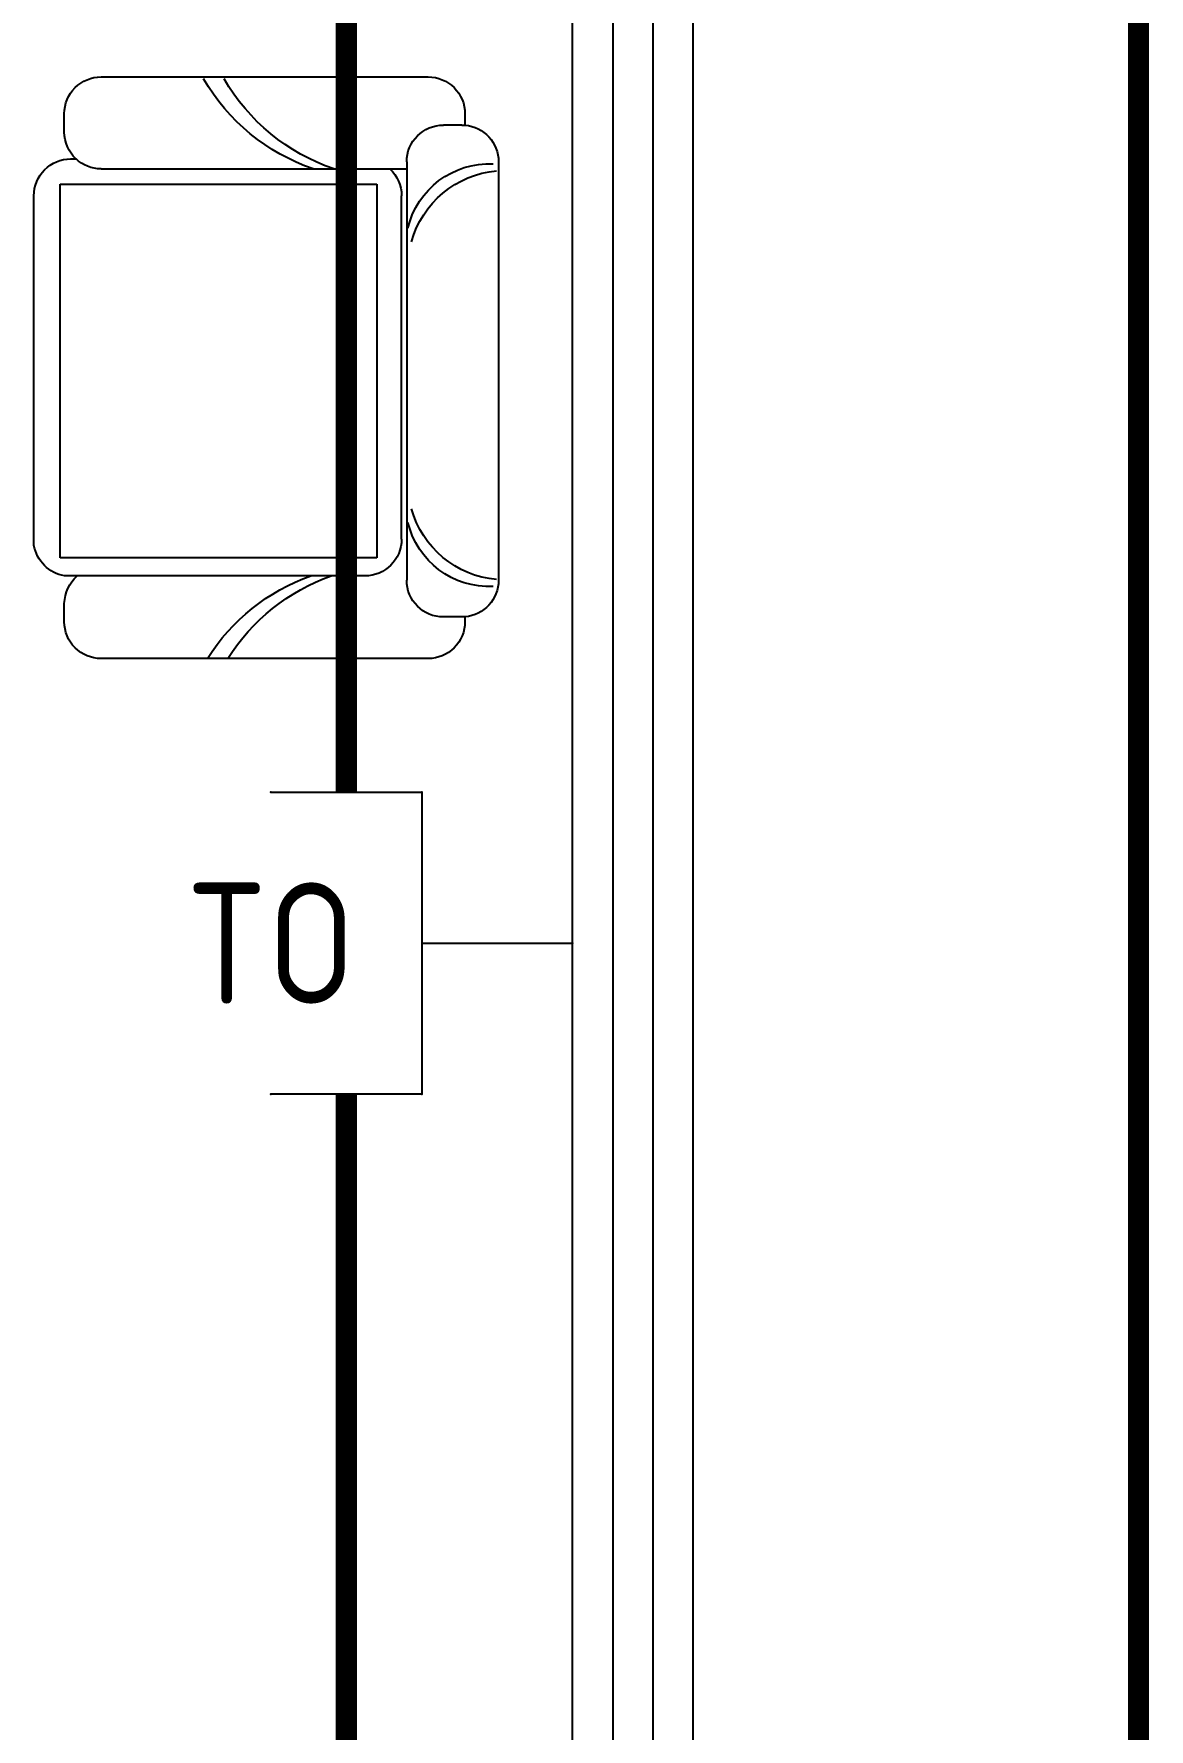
# Model space of a CAD drawing. Extents: x -6243262 to 3079315, y -2914302 to 172723.
# Drawn here: x -2030798 to -2028951, y -815639 to -812832 of the extents above; entities that cross this region are included whole.
import ezdxf
from ezdxf.enums import TextEntityAlignment as Align

# ---------------------------------------------------------------- set-up
doc = ezdxf.new("R2010")
doc.units = 0
doc.header["$LTSCALE"] = 1000
for name, color, linetype in [('EQUIP-通讯', 3, 'Continuous'), ('fur', 253, 'Continuous'), ('WINDOW', 4, 'Continuous'), ('WIRE-通讯', 4, 'Continuous')]:
    doc.layers.add(name, color=color, linetype=linetype)
doc.styles.add('_TEL_ATTDEF', font='gbenor', dxfattribs={"bigfont": 'gbcbig'})
doc.styles.add('_TEL_DIM', font='SIMPLEX', dxfattribs={"width": 0.8, "height": 3.5, "bigfont": 'HZTXT'})

# ---------------------------------------------------------------- blocks, each defined once
blk = doc.blocks.new('$plan$00002641')
at = {"layer": 'fur', "color": 0}
for p, q in [((1712.1, -1118.4), (1093.3, -1118.4)), ((1093.3, -1118.4), (1093.3, -1642.8)), ((1712.1, -1642.8), (1712.1, -1118.4)), ((1741.9, -1623.1), (1741.9, -1146.5)), ((1067.9, -1186.3), (1067.9, -1692.4)), ((1093.3, -1642.8), (1712.1, -1642.8)), ((1681, -1684), (1112.4, -1684)), ((1056.3, -1692.4), (1749, -1692.4)), ((995.4, -1783.7), (995.4, -1753.3)), ((1809.9, -1783.7), (1809.9, -1753.3))]:
    blk.add_line(p, q, dxfattribs=at)
blk.add_lwpolyline([(995.6, -1788.9, 0.389489), (1056.3, -1844.6), (1749, -1844.6, 0.389489), (1809.7, -1788.9), (1817.8, -1788.9, 0.414214), (1878.7, -1728), (1878.7, -1186.3, 0.414214), (1817.8, -1125.4), (1787.3, -1125.4, 0.199654), (1741.9, -1146.5), (1741.9, -1125.8, 0.314071), (1691.1, -1075), (1112.4, -1075, 0.414214), (1051.5, -1135.9), (1051.5, -1144.7, 0.207927), (1007, -1125.4), (976.5, -1125.4, 0.414214), (915.6, -1186.3), (915.6, -1728, 0.414214), (976.5, -1788.9)], format="xyb", close=True, dxfattribs=at)
for centre, radius, start, end in [((1007, -1186.3), 60.9, 0, 43.0161), ((1790, -1190.6), 65.3, 137.4728, 137.4728), ((751.1, -1645.6), 334.7, 18.8232, 59.8898), ((2057.2, -1645.6), 334.7, 122.2352, 160.4279), ((751.1, -1679.5), 334.7, 18.8232, 59.8898), ((2057.2, -1679.5), 334.7, 122.2352, 160.4279), ((1681, -1623.1), 60.9, 270, 0), ((1112.4, -1623.1), 60.9, 223.0161, 270), ((1056.3, -1753.3), 60.9, 90, 180), ((1197.9, -1829.1), 138.3, 103.3773, 182.6905), ((1232.7, -1856.4), 162.3, 105.8072, 174.6336), ((1586.5, -1856.4), 162.3, 5.3664, 74.1928), ((1621.3, -1829.1), 138.3, 357.3095, 76.6227), ((1749, -1753.3), 60.9, 0, 90), ((1056.3, -1783.7), 60.9, 180, 184.8786), ((1749, -1783.7), 60.9, 355.1214, 0)]:
    blk.add_arc(centre, radius, start, end, dxfattribs=at)
blk = doc.blocks.new('$WINLIB2D$00000001')
at = {"color": 0}
for points in [[(-0.5, 0.5), (0.5, 0.5)], [(0.5, 0.16667), (-0.5, 0.16667)], [(0.5, -0.16667), (-0.5, -0.16667)], [(-0.5, -0.5), (0.5, -0.5)]]:
    blk.add_lwpolyline(points, dxfattribs=at)
blk = doc.blocks.new('11')
at = {"color": 8, "yscale": -1, "rotation": 270}
blk.add_blockref('$plan$00002641', (1311628.1, -771552.2), dxfattribs=at)
at = {"layer": 'WINDOW', "color": 8, "xscale": 3900.000000002212, "yscale": -200, "zscale": 3900.000000002212, "rotation": 90}
blk.add_blockref('$WINLIB2D$00000001', (1313695.1, -773902.2), dxfattribs=at)
blk = doc.blocks.new('$equip$00001847')
for p, q in [((-0.5, 0.499), (-0.5, 0.999)), ((0.5, 0.999), (0.5, 0.499)), ((0.5, 0.499), (-0.5, 0.499)), ((0, 0.4995), (0, 0))]:
    blk.add_line(p, q)
for p in [(-0.5, 0.999), (0.5, 0.999), (-0.5, 0.499), (0.5, 0.499), (0, 0)]:
    blk.add_point(p)
at = {"color": 7, "style": '_TEL_DIM'}
blk.add_attdef('$TEXT$', text='', height=0.4, dxfattribs=at).set_placement((0, 0.999), align=Align.MIDDLE_CENTER)
at = {"color": 7, "style": '_TEL_DIM', "flags": 1}
blk.add_attdef('A', text='', height=0.00002, dxfattribs=at).set_placement((0, 0), align=Align.MIDDLE_CENTER)

msp = doc.modelspace()

# ---------------------------------------------------------------- linework, layer by layer
at = {"layer": 'WIRE-通讯', "linetype": 'Continuous', "const_width": 35}
for points in [[(-2028968.4, -818316.4), (-2028968.4, -808787.6)], [(-2030280.4, -814087.6), (-2030280.4, -812362.1)], [(-2030280.4, -818479), (-2030280.4, -814587.6)]]:
    msp.add_lwpolyline(points, dxfattribs=at)

# ---------------------------------------------------------------- block references
msp.add_blockref('11', (-3343501, -40435.4))
at = {"layer": 'EQUIP-通讯'}
ref = msp.add_blockref('$equip$00001847', (-2029905.9, -814337.6), dxfattribs=dict(at, xscale=500, yscale=500, zscale=500, rotation=90))
ref.add_attrib('$TEXT$', 'TO', dxfattribs={"layer": '0', "color": 7, "height": 200, "style": '_TEL_ATTDEF'}).set_placement((-2030405.4, -814337.6), align=Align.MIDDLE_CENTER)

doc.saveas('drawing.dxf')
